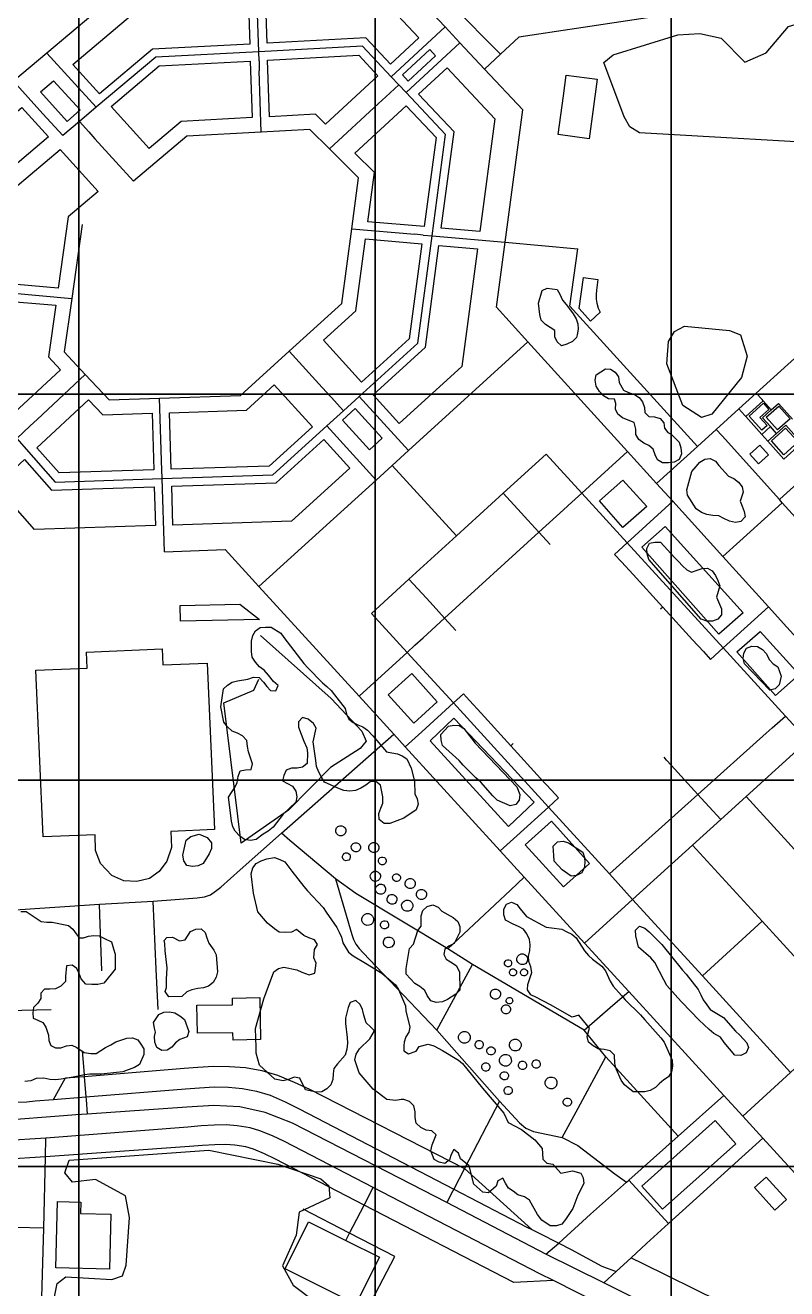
# Model space of a CAD drawing. Header units: metres. Extents: x -907 to 907, y -946 to 946.
# Drawn here: x -288.4 to -55.3, y -274 to 112.9 of the extents above; entities that cross this region are included whole.
import ezdxf

# ---------------------------------------------------------------- set-up
doc = ezdxf.new("R2010")
doc.units = ezdxf.units.M
for name, color, linetype in [('GREEN_ATLAS_BUILDING_OSM_HEIGHT', 8, 'Continuous'), ('GREEN_ATLAS_BUILDING_OSM_LEVELS', 9, 'Continuous'), ('GREEN_ATLAS_TERRAIN_COP90', 3, 'Continuous'), ('OSM_GREEN_EXISTING', 94, 'Continuous'), ('OSM_ROAD_LOCAL', 9, 'Continuous')]:
    doc.layers.add(name, color=color, linetype=linetype)

msp = doc.modelspace()

# ---------------------------------------------------------------- linework, layer by layer
at = {"layer": 'GREEN_ATLAS_BUILDING_OSM_HEIGHT', "elevation": 15.152}
msp.add_lwpolyline([(-282.925, -135.632), (-285.101, -84.614), (-269.426, -83.946), (-269.639, -79.003), (-246.517, -78.024), (-246.311, -82.966), (-232.662, -82.388), (-230.486, -133.394), (-243.823, -133.973), (-243.591, -138.86), (-245.017, -143.046), (-247.368, -146.229), (-250.356, -148.333), (-254.264, -149.257), (-258.153, -149.124), (-261.917, -147.42), (-265.331, -143.769), (-266.844, -139.806), (-266.981, -134.953)], close=True, dxfattribs=at)
at = {"layer": 'GREEN_ATLAS_BUILDING_OSM_LEVELS'}
for points, elevation in [([(-216.537, -184.846), (-216.337, -197.681), (-224.765, -197.815), (-224.797, -195.577), (-235.682, -195.744), (-235.813, -187.184), (-224.928, -187.017), (-224.959, -184.968)], 15.63), ([(-55.402, -246.684), (-58.966, -249.912), (-65.218, -243.01), (-61.654, -239.782)], 13.284), ([(-279.017, -267.568), (-278.492, -247.285), (-271.383, -247.463), (-271.477, -250.892), (-262.129, -251.126), (-262.561, -267.991)], 18.285), ([(-201.651, -253.508), (-190.259, -259.219), (-180.005, -264.35), (-187.195, -278.711), (-208.841, -267.868)], 17.253)]:
    msp.add_lwpolyline(points, close=True, dxfattribs=dict(at, elevation=elevation))
at = {"layer": 'GREEN_ATLAS_TERRAIN_COP90'}
for points in [[(-362.636, 0, 16), (-271.977, 0, 15), (-271.977, 118.277, 12), (-362.636, 118.277, 13)], [(-271.977, 0, 15), (-181.318, 0, 11), (-181.318, 118.277, 16), (-271.977, 118.277, 12)], [(-181.318, 0, 11), (-90.659, 0, 14), (-90.659, 118.277, 17), (-181.318, 118.277, 16)], [(-90.659, 0, 14), (0, 0, 17), (0, 118.277, 16), (-90.659, 118.277, 17)], [(-362.636, -118.277, 19), (-271.977, -118.277, 16), (-271.977, 0, 15), (-362.636, 0, 16)], [(-271.977, -118.277, 16), (-181.318, -118.277, 11), (-181.318, 0, 11), (-271.977, 0, 15)], [(-181.318, -118.277, 11), (-90.659, -118.277, 17), (-90.659, 0, 14), (-181.318, 0, 11)], [(-90.659, -118.277, 17), (0, -118.277, 14), (0, 0, 17), (-90.659, 0, 14)], [(-362.636, -236.554, 19), (-271.977, -236.554, 17), (-271.977, -118.277, 16), (-362.636, -118.277, 19)], [(-271.977, -236.554, 17), (-181.318, -236.554, 17), (-181.318, -118.277, 11), (-271.977, -118.277, 16)], [(-181.318, -236.554, 17), (-90.659, -236.554, 14), (-90.659, -118.277, 17), (-181.318, -118.277, 11)], [(-90.659, -236.554, 14), (0, -236.554, 12), (0, -118.277, 14), (-90.659, -118.277, 17)], [(-362.636, -354.831, 27), (-271.977, -354.831, 24), (-271.977, -236.554, 17), (-362.636, -236.554, 19)], [(-271.977, -354.831, 24), (-181.318, -354.831, 17), (-181.318, -236.554, 17), (-271.977, -236.554, 17)], [(-181.318, -354.831, 17), (-90.659, -354.831, 13), (-90.659, -236.554, 14), (-181.318, -236.554, 17)], [(-90.659, -354.831, 13), (0, -354.831, 12), (0, -236.554, 12), (-90.659, -236.554, 14)]]:
    msp.add_3dface(points, dxfattribs=at)
at = {"layer": 'OSM_GREEN_EXISTING'}
for points in [[(-214.73, 119.301), (-179.28, 121.216), (-167.894, 109.082), (-176.591, 101.011), (-184.156, 109.071), (-214.355, 107.446)], [(-273.803, 100.889), (-254.208, 117.42), (-220.039, 119.023), (-219.664, 107.156), (-249.412, 105.564), (-265.625, 91.883)], [(-10.967, 110.529), (-8.116, 80.172), (-8.284, 73.627), (-11.804, 72.792), (-32.937, 76.143), (-100.35, 80.005), (-103.37, 81.842), (-105.046, 84.87), (-111.254, 101.468), (-108.403, 103.817), (-88.614, 110.017), (-81.906, 110.351), (-75.366, 109.015), (-68.151, 101.635), (-61.611, 104.484), (-54.739, 112.533), (-51.382, 113.546), (-45.848, 109.683), (-35.788, 108.347), (-32.6, 109.683), (-27.735, 114.548), (-14.824, 119.579)], [(-162.805, 103.549), (-171.164, 95.802), (-172.934, 97.705), (-164.568, 105.453)], [(-262.117, 88.02), (-247.386, 100.444), (-219.501, 101.946), (-218.957, 84.625), (-240.653, 83.456), (-250.456, 75.185)], [(-186.295, 103.728), (-180.418, 97.471), (-196.449, 82.61), (-199.544, 85.671), (-213.649, 84.915), (-214.193, 102.236)], [(-167.988, 91.839), (-159.285, 99.909), (-144.623, 84.28), (-149.225, 49.76), (-161.054, 50.795), (-157.128, 80.261)], [(-113.324, 96.38), (-115.787, 78.191), (-125.278, 79.482), (-123.678, 91.304), (-122.815, 97.661)], [(-283.744, 92.506), (-279.686, 95.935), (-271.583, 87.052), (-275.516, 83.478)], [(-312.623, 35.444), (-307.653, 72.335), (-289.402, 87.731), (-281.224, 78.725), (-296.349, 65.968), (-300.788, 34.398)], [(-187.495, 73.749), (-171.808, 88.287), (-162.623, 78.503), (-166.256, 51.251), (-183.531, 52.754), (-181.524, 67.838)], [(-291.465, 63.263), (-277.71, 74.862), (-266.05, 62.038), (-275.228, 54.291), (-278.304, 32.427), (-295.586, 33.941)], [(-170.833, 16.898), (-185.413, 3.651), (-197.074, 16.464), (-187.17, 25.459), (-184.238, 47.489), (-166.956, 45.975)], [(-154.727, 8.449), (-173.928, -8.983), (-181.912, -0.212), (-165.918, 14.316), (-161.761, 45.519), (-149.925, 44.483)], [(-113.536, 31.849), (-113.655, 30.424), (-113.618, 29.01), (-113.461, 27.774), (-113.011, 26.338), (-112.373, 25.091), (-115.399, 22.353), (-118.87, 26.193), (-117.563, 35.645), (-113.099, 35.021)], [(-119.639, 17.288), (-120.895, 16.03), (-122.571, 15.273), (-124.247, 14.772), (-125.591, 15.941), (-126.26, 17.533), (-126.26, 19.459), (-127.773, 20.383), (-129.198, 21.307), (-130.455, 22.564), (-130.874, 24.323), (-131.293, 27.852), (-130.205, 31.704), (-128.611, 32.461), (-125.591, 32.038), (-124.753, 30.535), (-123.915, 28.687), (-122.821, 27.429), (-121.814, 26.082), (-120.726, 24.579), (-119.807, 23.065), (-119.22, 21.474), (-119.132, 19.882), (-119.47, 18.123)], [(-300.219, 1.024), (-296.33, 28.676), (-279.042, 27.162), (-281.268, 11.366), (-277.554, 7.403), (-293.122, -7.035)], [(-69.157, 5.043), (-78.217, -6.189), (-81.399, -7.202), (-87.101, -3.507), (-91.966, 9.228), (-91.466, 16.108), (-89.621, 19.125), (-86.601, 20.806), (-72.846, 19.459), (-69.495, 18.123), (-67.482, 11.577)], [(-88.196, -14.75), (-87.777, -16.509), (-87.52, -18.357), (-88.196, -20.026), (-89.784, -20.872), (-91.547, -21.117), (-93.31, -21.117), (-94.898, -20.193), (-95.573, -18.601), (-96.161, -16.932), (-97.499, -15.752), (-99.093, -15.084), (-100.6, -13.904), (-101.526, -12.401), (-101.526, -10.72), (-102.026, -8.705), (-103.87, -8.037), (-105.552, -7.28), (-106.978, -6.189), (-107.728, -4.597), (-107.647, -2.928), (-108.065, -1.581), (-109.91, -1.503), (-111.417, -0.579), (-112.592, 0.768), (-113.686, 2.438), (-113.936, 4.208), (-113.686, 5.878), (-110.835, 7.726), (-109.241, 7.637), (-107.815, 6.724), (-106.809, 5.21), (-106.64, 3.529), (-105.296, 1.18), (-103.708, 0.512), (-101.944, -0.156), (-100.519, -1.08), (-99.431, -2.427), (-98.843, -4.097), (-98.756, -5.688), (-97.499, -6.868), (-95.742, -7.035), (-94.06, -7.536), (-92.972, -8.794), (-92.722, -10.475), (-91.716, -11.811), (-90.709, -12.312)], [(-213.711, -22.052), (-243.716, -23.043), (-244.26, -5.733), (-220.645, -4.943), (-212.161, 2.761), (-200.506, -10.063)], [(-278.029, -24.179), (-284.813, -16.475), (-268.97, -1.792), (-264.649, -6.401), (-249.575, -5.9), (-249.031, -23.221)], [(-60.773, -4.742), (-63.518, -7.214), (-61.348, -9.618), (-62.942, -11.054), (-66.819, -6.746), (-62.48, -2.839)], [(-54.277, -7.57), (-58.097, -11.009), (-61.604, -7.113), (-57.784, -3.674)], [(-191.303, -7.959), (-187.37, -4.386), (-179.117, -13.47), (-183.05, -17.043)], [(-51.832, -14.683), (-56.171, -18.579), (-60.016, -14.316), (-55.677, -10.408)], [(-196.999, -13.915), (-189.021, -22.698), (-206.871, -38.917), (-243.185, -40.12), (-243.554, -28.253), (-211.623, -27.195)], [(-66.619, -18.39), (-63.605, -15.674), (-60.923, -18.646), (-63.936, -21.362)], [(-285.519, -41.522), (-297.336, -28.097), (-288.633, -20.026), (-280.318, -29.477), (-248.868, -28.431), (-248.493, -40.287)], [(-68.988, -34.364), (-68.319, -35.967), (-68.069, -37.637), (-69.326, -39.062), (-71.002, -39.396), (-72.846, -38.984), (-74.528, -38.138), (-76.116, -37.303), (-77.96, -37.214), (-79.724, -36.88), (-81.399, -36.301), (-82.994, -35.121), (-85.676, -31.014), (-85.845, -29.333), (-84.338, -23.722), (-82.994, -22.208), (-81.906, -20.872), (-80.393, -19.948), (-78.717, -19.781), (-77.123, -20.538), (-76.116, -21.874), (-73.102, -25.147), (-71.508, -25.904), (-70.083, -26.995), (-68.988, -28.42), (-68.657, -30.09), (-69.576, -32.862)], [(-98.168, -34.42), (-105.465, -40.877), (-112.661, -32.761), (-105.452, -26.383)], [(-68.657, -66.959), (-76.06, -73.504), (-99.662, -46.854), (-92.572, -40.587)], [(-75.278, -65.812), (-75.278, -67.571), (-76.372, -68.918), (-78.048, -69.508), (-79.724, -69.586), (-81.487, -68.918), (-97.499, -50.639), (-98.005, -48.958), (-98.087, -47.277), (-97.33, -45.686), (-95.655, -45.352), (-93.979, -45.352), (-89.621, -50.049), (-88.446, -51.307), (-87.27, -52.565), (-85.845, -53.823), (-84.419, -54.58), (-82.743, -53.99), (-81.23, -53.4), (-79.555, -53.322), (-78.129, -54.157), (-77.123, -55.582), (-76.372, -57.096), (-75.785, -58.688), (-76.791, -62.205)], [(-240.878, -69.53), (-240.972, -64.721), (-222.69, -64.387), (-216.65, -69.085)], [(-169.107, -122.418), (-168.438, -123.921), (-168.1, -125.602), (-168.776, -127.361), (-172.546, -129.876), (-176.822, -131.468), (-178.498, -131.557), (-180.011, -130.299), (-180.18, -128.452), (-179.592, -126.86), (-178.917, -125.268), (-178.917, -123.331), (-179.674, -119.735), (-181.099, -118.644), (-182.775, -118.722), (-184.119, -119.813), (-185.713, -120.737), (-187.301, -121.405), (-189.065, -121.661), (-190.909, -121.405), (-192.672, -120.737), (-196.78, -118.811), (-197.699, -117.297), (-198.543, -115.783), (-199.212, -114.025), (-199.462, -112.266), (-200.3, -106.477), (-199.293, -102.369), (-200.131, -100.867), (-201.813, -99.609), (-203.57, -99.108), (-204.745, -100.355), (-204.745, -102.035), (-203.151, -106.31), (-202.232, -108.325), (-201.976, -109.917), (-202.063, -113.19), (-203.489, -114.281), (-205.164, -114.537), (-206.84, -114.615), (-208.516, -115.205), (-209.272, -116.796), (-209.61, -118.477), (-208.097, -119.223), (-206.59, -120.069), (-205.583, -121.661), (-205.246, -123.331), (-205.583, -125.012), (-209.441, -128.708), (-212.542, -132.648), (-214.055, -133.817), (-215.562, -134.819), (-217.744, -136.422), (-219.42, -136.756), (-221.264, -136.422), (-222.69, -135.409), (-224.115, -133.906), (-224.872, -132.559), (-225.203, -130.8), (-225.453, -129.042), (-226.128, -123.498), (-225.291, -121.995), (-224.196, -120.481), (-223.527, -118.978), (-223.19, -117.13), (-222.608, -115.372), (-220.927, -115.038), (-219.251, -114.949), (-218.832, -113.279), (-220.007, -109.583), (-220.339, -107.902), (-220.595, -106.065), (-221.852, -104.718), (-223.446, -103.883), (-225.034, -103.215), (-226.46, -101.958), (-227.554, -100.533), (-228.561, -95.746), (-227.723, -90.302), (-226.46, -89.122), (-225.034, -88.198), (-223.446, -87.864), (-220.258, -87.274), (-218.494, -86.696), (-216.737, -86.774), (-215.481, -88.198), (-214.387, -89.545), (-213.299, -90.803), (-211.704, -90.881), (-210.948, -89.289), (-212.373, -88.031), (-213.886, -86.106), (-215.224, -84.592), (-216.65, -83.501), (-217.907, -82.076), (-218.913, -80.573), (-219.17, -78.892), (-219.17, -75.708), (-218.751, -73.95), (-217.907, -72.525), (-216.487, -71.512), (-214.805, -71.434), (-213.13, -71.434), (-210.197, -73.193), (-209.191, -74.528), (-203.07, -82.499), (-201.894, -83.846), (-197.368, -88.454), (-196.023, -89.545), (-194.767, -90.803), (-193.679, -92.139), (-190.49, -96.336), (-190.071, -98.017), (-189.315, -99.52), (-188.058, -100.611), (-186.551, -101.278), (-185.038, -101.868), (-183.613, -102.959), (-182.024, -104.64), (-177.829, -109.583), (-176.153, -109.839), (-174.478, -110.173), (-173.052, -110.841), (-171.627, -111.765), (-170.283, -114.615), (-169.276, -118.555)], [(-58.803, -92.317), (-70.608, -78.992), (-63.474, -72.68), (-51.513, -85.872)], [(-57.59, -89.044), (-58.847, -90.302), (-60.523, -90.714), (-68.238, -82.666), (-68.657, -80.985), (-68.488, -79.315), (-67.65, -77.801), (-65.975, -77.222), (-64.293, -77.3), (-62.786, -78.224), (-61.611, -79.482), (-60.604, -81.408), (-59.435, -82.588), (-58.009, -83.59), (-57.003, -86.44)], [(-170.082, -85.616), (-162.255, -94.299), (-169.42, -100.766), (-177.304, -92.128)], [(-157.203, -99.219), (-132.6, -124.956), (-140.484, -132.459), (-164.487, -106.165)], [(-136.995, -122.663), (-137.164, -124.344), (-138.252, -125.68), (-140.015, -126.103), (-143.954, -124.422), (-145.298, -122.997), (-148.987, -118.889), (-150.494, -117.553), (-154.352, -113.691), (-155.527, -112.266), (-160.641, -107.657), (-161.06, -105.976), (-161.142, -104.306), (-158.878, -101.701), (-157.203, -101.445), (-155.527, -101.535), (-154.101, -102.458), (-150.663, -106.9), (-137.914, -120.314)], [(-115.662, -143.747), (-123.621, -150.927), (-135.338, -138.092), (-127.304, -130.834)], [(-231.412, -137.424), (-231.412, -139.183), (-232.081, -140.775), (-233.925, -143.791), (-235.432, -144.47), (-237.195, -144.637), (-238.871, -144.381), (-239.877, -142.956), (-240.127, -141.198), (-239.121, -136.667), (-237.702, -135.498), (-235.182, -134.741), (-232.668, -135.832)], [(-192.641, -135.042), (-193.079, -134.619), (-193.316, -134.051), (-193.329, -133.439), (-193.104, -132.871), (-192.678, -132.437), (-192.116, -132.192), (-191.509, -132.192), (-190.94, -132.415), (-190.503, -132.838), (-190.259, -133.394), (-190.253, -134.006), (-190.478, -134.574), (-190.903, -135.008), (-191.459, -135.253), (-192.072, -135.264)], [(-187.952, -140.018), (-188.352, -139.639), (-188.571, -139.127), (-188.577, -138.571), (-188.371, -138.058), (-187.989, -137.658), (-187.476, -137.435), (-186.92, -137.424), (-186.407, -137.635), (-186.007, -138.014), (-185.788, -138.526), (-185.776, -139.083), (-185.982, -139.606), (-186.37, -139.995), (-186.883, -140.218), (-187.433, -140.229)], [(-182.537, -140.207), (-182.975, -139.784), (-183.212, -139.216), (-183.225, -138.604), (-183, -138.036), (-182.575, -137.602), (-182.012, -137.357), (-181.405, -137.357), (-180.836, -137.58), (-180.399, -138.003), (-180.155, -138.559), (-180.149, -139.172), (-180.374, -139.739), (-180.799, -140.174), (-181.355, -140.418), (-181.968, -140.43)], [(-126.51, -143.046), (-126.597, -141.365), (-126.766, -138.426), (-125.51, -137.168), (-123.746, -136.923), (-122.071, -137.424), (-117.707, -140.274), (-117.206, -141.955), (-117.119, -143.546), (-117.288, -145.216), (-118.044, -146.652), (-119.639, -147.487), (-121.314, -147.654), (-124.084, -145.728)], [(-130.205, -230.999), (-130.036, -232.602), (-129.949, -234.272), (-128.779, -235.53), (-126.935, -235.864), (-124.503, -238.547), (-120.895, -237.879), (-118.294, -238.547), (-117.625, -240.06), (-117.375, -241.741), (-119.22, -245.348), (-120.814, -249.367), (-122.99, -252.807), (-124.165, -254.231), (-125.76, -254.732), (-127.685, -254.732), (-130.286, -252.974), (-131.631, -251.293), (-134.056, -246.851), (-135.57, -245.849), (-137.583, -245.259), (-139.09, -244.09), (-140.515, -243.166), (-141.44, -241.652), (-142.191, -240.15), (-143.704, -240.895), (-144.204, -242.576), (-146.636, -244.591), (-148.312, -244.424), (-151.082, -241.986), (-152.507, -236.376), (-155.189, -234.194), (-155.777, -232.424), (-157.203, -231.344), (-158.04, -232.847), (-158.541, -234.528), (-159.966, -235.619), (-161.729, -235.196), (-163.236, -234.361), (-164.243, -231.756), (-163.824, -229.919), (-162.567, -226.891), (-163.911, -225.633), (-165.668, -225.389), (-167.35, -224.632), (-168.688, -223.285), (-169.026, -221.526), (-169.026, -219.767), (-169.445, -218.008), (-170.783, -216.661), (-172.546, -215.993), (-173.302, -215.993), (-174.978, -216.327), (-177.66, -216.082), (-181.856, -212.887), (-186.214, -207.856), (-187.47, -203.837), (-187.051, -202.156), (-186.045, -200.486), (-182.862, -197.459), (-181.437, -195.032), (-182.693, -193.774), (-184.031, -192.594), (-184.707, -190.256), (-185.126, -188.486), (-185.876, -186.983), (-187.22, -185.725), (-188.896, -186.304), (-189.571, -187.907), (-190.409, -191.091), (-190.409, -192.761), (-189.821, -197.047), (-189.734, -198.805), (-189.902, -200.653), (-190.49, -202.412), (-192.841, -205.095), (-193.929, -206.52), (-194.098, -208.201), (-194.267, -209.871), (-194.848, -211.552), (-196.111, -212.72), (-197.618, -213.644), (-199.293, -213.811), (-202.563, -213.054), (-204.327, -209.459), (-206.09, -209.203), (-207.765, -209.96), (-209.441, -210.294), (-211.954, -209.793), (-216.65, -205.507), (-217.657, -201.822), (-217.657, -199.974), (-217.907, -194.275), (-215.312, -185.225), (-213.968, -181.284), (-212.292, -176.92), (-210.866, -175.907), (-209.191, -175.495), (-205.246, -176.33), (-203.739, -176.998), (-201.475, -177.844), (-199.712, -177.332), (-199.381, -174.315), (-200.05, -172.645), (-199.881, -170.13), (-198.962, -168.616), (-199.881, -167.102), (-201.557, -166.523), (-203.151, -165.844), (-205.333, -164.007), (-206.928, -164.842), (-208.772, -164.931), (-210.616, -164.764), (-212.123, -163.751), (-214.218, -161.992), (-217.156, -158.552), (-218.494, -152.853), (-219.251, -146.897), (-218.751, -145.138), (-217.657, -143.791), (-216.15, -142.956), (-214.387, -142.366), (-212.123, -141.955), (-210.448, -142.533), (-208.941, -143.29), (-206.759, -146.14), (-203.151, -150.76), (-201.976, -152.096), (-197.199, -157.217), (-196.274, -158.719), (-193.004, -163.339), (-192.253, -164.764), (-191.578, -166.356), (-191.159, -168.026), (-189.402, -170.875), (-188.058, -172.055), (-184.2, -174.237), (-179.255, -177.332), (-175.059, -180.939), (-174.14, -182.364), (-171.958, -187.317), (-171.877, -188.909), (-170.62, -193.852), (-170.952, -195.455), (-171.877, -196.88), (-172.377, -198.472), (-172.546, -199.473), (-172.546, -201.154), (-171.12, -202.078), (-168.776, -201.232), (-167.769, -199.807), (-165.087, -199.139), (-163.324, -199.562), (-160.641, -201.065), (-155.777, -204.004), (-154.52, -205.006), (-148.399, -212.553), (-141.859, -220.268), (-140.603, -223.118), (-136.489, -225.222), (-132.381, -228.405)], [(-190.721, -142.734), (-191.059, -142.4), (-191.247, -141.977), (-191.253, -141.498), (-191.078, -141.064), (-190.753, -140.73), (-190.321, -140.541), (-189.852, -140.541), (-189.421, -140.708), (-189.083, -141.042), (-188.896, -141.465), (-188.89, -141.932), (-189.065, -142.378), (-189.39, -142.712), (-189.821, -142.89), (-190.29, -142.901)], [(-179.761, -143.969), (-180.099, -143.636), (-180.28, -143.213), (-180.286, -142.745), (-180.117, -142.3), (-179.792, -141.966), (-179.361, -141.788), (-178.892, -141.777), (-178.454, -141.943), (-178.117, -142.277), (-177.935, -142.7), (-177.929, -143.179), (-178.098, -143.613), (-178.423, -143.947), (-178.855, -144.136), (-179.323, -144.136)], [(-182.074, -149.012), (-182.512, -148.578), (-182.756, -148.022), (-182.762, -147.409), (-182.537, -146.842), (-182.112, -146.407), (-181.556, -146.162), (-180.943, -146.151), (-180.374, -146.385), (-179.936, -146.808), (-179.699, -147.365), (-179.686, -147.977), (-179.911, -148.545), (-180.336, -148.979), (-180.899, -149.224), (-181.505, -149.235)], [(-175.403, -149.101), (-175.735, -148.778), (-175.922, -148.344), (-175.928, -147.877), (-175.753, -147.443), (-175.428, -147.109), (-174.997, -146.919), (-174.528, -146.908), (-174.096, -147.086), (-173.759, -147.409), (-173.571, -147.843), (-173.565, -148.311), (-173.74, -148.745), (-174.065, -149.079), (-174.497, -149.268), (-174.966, -149.279)], [(-180.461, -152.975), (-180.899, -152.541), (-181.143, -151.985), (-181.149, -151.372), (-180.924, -150.805), (-180.499, -150.37), (-179.936, -150.125), (-179.33, -150.114), (-178.761, -150.348), (-178.323, -150.771), (-178.079, -151.328), (-178.073, -151.94), (-178.298, -152.508), (-178.723, -152.942), (-179.286, -153.187), (-179.892, -153.198)], [(-171.427, -151.228), (-171.864, -150.805), (-172.108, -150.248), (-172.114, -149.636), (-171.889, -149.068), (-171.464, -148.634), (-170.902, -148.389), (-170.295, -148.378), (-169.726, -148.6), (-169.288, -149.035), (-169.045, -149.591), (-169.038, -150.203), (-169.263, -150.771), (-169.689, -151.205), (-170.251, -151.45), (-170.858, -151.45)], [(-176.941, -155.992), (-177.354, -155.58), (-177.585, -155.046), (-177.598, -154.467), (-177.379, -153.933), (-176.979, -153.51), (-176.441, -153.287), (-175.86, -153.276), (-175.322, -153.487), (-174.903, -153.888), (-174.678, -154.422), (-174.665, -155.012), (-174.878, -155.547), (-175.284, -155.97), (-175.822, -156.192), (-176.397, -156.204)], [(-167.944, -154.545), (-168.382, -154.122), (-168.626, -153.554), (-168.632, -152.942), (-168.407, -152.385), (-167.982, -151.94), (-167.425, -151.695), (-166.812, -151.695), (-166.25, -151.918), (-165.812, -152.341), (-165.568, -152.897), (-165.556, -153.51), (-165.781, -154.077), (-166.206, -154.511), (-166.769, -154.756), (-167.381, -154.767)], [(-172.415, -158.129), (-172.896, -157.662), (-173.159, -157.05), (-173.171, -156.382), (-172.921, -155.758), (-172.452, -155.268), (-171.839, -155.001), (-171.164, -155.001), (-170.545, -155.246), (-170.064, -155.714), (-169.795, -156.326), (-169.789, -156.994), (-170.032, -157.617), (-170.501, -158.107), (-171.114, -158.374), (-171.789, -158.374)], [(-155.439, -176.92), (-155.358, -182.531), (-156.615, -183.788), (-159.128, -185.391), (-160.641, -186.137), (-162.567, -186.304), (-164.243, -185.803), (-165.337, -184.211), (-166.087, -182.62), (-167.6, -181.451), (-169.107, -180.527), (-171.789, -177.677), (-171.789, -175.907), (-170.783, -169.796), (-169.526, -168.449), (-168.269, -164.252), (-167.181, -162.916), (-167.181, -159.81), (-166.675, -158.129), (-165.337, -156.96), (-163.661, -156.46), (-161.979, -157.127), (-160.892, -158.385), (-157.453, -160.311), (-156.027, -161.491), (-155.358, -163.083), (-155.358, -164.842), (-157.115, -168.282), (-158.709, -169.039), (-159.966, -169.963), (-160.304, -171.632), (-159.547, -173.057), (-158.209, -173.903), (-156.534, -174.994)], [(-127.604, -187.061), (-132.131, -184.712), (-133.638, -183.967), (-134.644, -182.453), (-134.563, -180.772), (-133.306, -177.165), (-133.638, -175.406), (-134.225, -173.814), (-134.394, -172.133), (-133.975, -170.464), (-133.806, -168.705), (-134.056, -167.024), (-134.901, -165.343), (-135.901, -163.84), (-137.414, -163.083), (-139.09, -162.326), (-141.44, -161.157), (-141.941, -159.476), (-141.941, -157.795), (-141.103, -156.204), (-139.596, -155.614), (-137.914, -156.293), (-136.908, -157.628), (-134.982, -159.977), (-128.942, -163.25), (-127.266, -163.417), (-124.165, -163.918), (-122.658, -164.675), (-121.064, -165.432), (-119.807, -166.523), (-117.206, -170.464), (-116.031, -171.966), (-114.774, -173.057), (-111.923, -175.239), (-110.748, -176.586), (-109.322, -179.77), (-108.484, -181.362), (-105.883, -184.211), (-104.796, -185.558), (-100.1, -190.078), (-98.756, -191.681), (-93.81, -197.125), (-92.804, -198.472), (-90.371, -204.004), (-90.29, -205.852), (-90.54, -207.522), (-91.466, -209.114), (-92.972, -210.038), (-94.317, -211.218), (-95.486, -212.386), (-97.168, -213.31), (-98.756, -213.644), (-100.6, -213.733), (-102.363, -213.733), (-104.964, -211.552), (-105.971, -210.127), (-107.565, -206.687), (-107.897, -205.006), (-108.065, -202.412), (-109.322, -201.154), (-111.167, -200.731), (-113.011, -200.564), (-114.605, -199.64), (-116.031, -198.472), (-116.369, -196.713), (-115.693, -194.197), (-118.963, -190.256), (-120.977, -190.835)], [(-184.544, -162.437), (-185.057, -161.948), (-185.338, -161.291), (-185.351, -160.578), (-185.088, -159.91), (-184.588, -159.398), (-183.938, -159.12), (-183.225, -159.109), (-182.562, -159.376), (-182.049, -159.866), (-181.768, -160.523), (-181.756, -161.235), (-182.018, -161.903), (-182.512, -162.415), (-183.169, -162.693), (-183.881, -162.705)], [(-179.092, -163.584), (-179.442, -163.239), (-179.642, -162.794), (-179.649, -162.304), (-179.467, -161.836), (-179.123, -161.491), (-178.673, -161.291), (-178.179, -161.28), (-177.723, -161.469), (-177.366, -161.814), (-177.173, -162.259), (-177.166, -162.749), (-177.348, -163.217), (-177.692, -163.562), (-178.142, -163.762), (-178.636, -163.773)], [(-245.511, -170.486), (-245.605, -168.293), (-245.88, -167.335), (-245.079, -166.434), (-243.316, -166.356), (-241.134, -167.447), (-239.458, -167.102), (-237.783, -164.586), (-236.188, -163.84), (-234.513, -163.751), (-233.337, -164.931), (-232.75, -166.523), (-232.162, -168.115), (-230.655, -170.297), (-229.986, -171.721), (-229.567, -176.92), (-229.986, -178.59), (-230.824, -180.193), (-232.25, -181.284), (-233.844, -181.863), (-235.519, -182.03), (-237.364, -182.453), (-238.958, -183.043), (-240.465, -184.468), (-244.404, -184.545), (-245.579, -182.954), (-245.192, -181.718), (-245.154, -179.158), (-244.892, -175.696)], [(-178.023, -169.306), (-178.486, -168.849), (-178.742, -168.259), (-178.754, -167.614), (-178.517, -167.013), (-178.067, -166.556), (-177.473, -166.3), (-176.829, -166.289), (-176.229, -166.523), (-175.766, -166.979), (-175.509, -167.569), (-175.503, -168.215), (-175.741, -168.816), (-176.191, -169.272), (-176.779, -169.528), (-177.423, -169.54)], [(-71.002, -195.11), (-69.664, -196.29), (-67.563, -198.638), (-67.063, -200.141), (-67.732, -201.733), (-69.326, -202.579), (-71.17, -202.412), (-74.44, -198.549), (-75.616, -196.958), (-77.629, -195.789), (-79.055, -194.609), (-82.074, -191.759), (-87.439, -186.226), (-88.614, -184.879), (-92.053, -181.106), (-92.891, -179.436), (-95.655, -174.07), (-96.911, -172.645), (-100.688, -169.373), (-101.107, -167.614), (-101.526, -165.933), (-101.607, -164.174), (-100.35, -162.916), (-98.756, -163.584), (-97.418, -164.675), (-94.735, -167.358), (-93.56, -168.538), (-87.189, -176.419), (-86.095, -177.677), (-82.406, -182.364), (-81.568, -183.967), (-80.899, -185.469), (-79.811, -187.061), (-78.717, -188.486), (-74.69, -190.924)], [(-141.197, -175.239), (-141.503, -174.939), (-141.672, -174.549), (-141.678, -174.115), (-141.522, -173.725), (-141.222, -173.414), (-140.828, -173.247), (-140.403, -173.235), (-140.002, -173.391), (-139.696, -173.692), (-139.527, -174.093), (-139.521, -174.516), (-139.677, -174.916), (-139.977, -175.228), (-140.371, -175.395), (-140.796, -175.395)], [(-137.158, -174.471), (-137.62, -174.026), (-137.877, -173.425), (-137.889, -172.779), (-137.652, -172.178), (-137.201, -171.721), (-136.607, -171.465), (-135.963, -171.454), (-135.363, -171.688), (-134.901, -172.144), (-134.644, -172.734), (-134.632, -173.38), (-134.869, -173.981), (-135.319, -174.449), (-135.913, -174.705), (-136.557, -174.705)], [(-139.69, -178.033), (-139.996, -177.733), (-140.165, -177.332), (-140.171, -176.909), (-140.015, -176.508), (-139.715, -176.196), (-139.321, -176.03), (-138.89, -176.03), (-138.496, -176.185), (-138.183, -176.486), (-138.014, -176.876), (-138.008, -177.31), (-138.164, -177.699), (-138.464, -178.011), (-138.858, -178.178), (-139.29, -178.189)], [(-136.314, -178.033), (-136.62, -177.733), (-136.789, -177.332), (-136.795, -176.909), (-136.639, -176.508), (-136.339, -176.196), (-135.945, -176.03), (-135.52, -176.03), (-135.119, -176.185), (-134.813, -176.486), (-134.638, -176.876), (-134.632, -177.31), (-134.794, -177.699), (-135.088, -178.011), (-135.482, -178.178), (-135.913, -178.189)], [(-145.304, -185.069), (-145.742, -184.646), (-145.986, -184.078), (-145.992, -183.466), (-145.767, -182.898), (-145.342, -182.464), (-144.785, -182.219), (-144.173, -182.219), (-143.61, -182.442), (-143.172, -182.865), (-142.929, -183.421), (-142.916, -184.033), (-143.141, -184.601), (-143.566, -185.035), (-144.129, -185.28), (-144.742, -185.291)], [(-140.721, -186.616), (-141.003, -186.338), (-141.159, -185.981), (-141.165, -185.592), (-141.022, -185.236), (-140.746, -184.957), (-140.39, -184.801), (-140.002, -184.79), (-139.64, -184.935), (-139.358, -185.202), (-139.202, -185.57), (-139.196, -185.959), (-139.34, -186.315), (-139.615, -186.594), (-139.971, -186.75), (-140.359, -186.761)], [(-248.768, -194.197), (-249.1, -192.427), (-247.511, -190), (-245.917, -189.332), (-244.241, -189.165), (-242.56, -189.499), (-241.053, -190.423), (-239.627, -191.514), (-238.283, -195.199), (-238.789, -196.88), (-241.053, -197.625), (-242.397, -198.716), (-243.485, -199.974), (-244.91, -200.898), (-246.586, -200.987), (-248.093, -200.063), (-248.681, -198.472), (-248.768, -196.791), (-248.518, -195.455)], [(-142.003, -189.588), (-142.391, -189.21), (-142.603, -188.72), (-142.61, -188.174), (-142.41, -187.674), (-142.034, -187.284), (-141.541, -187.072), (-141.003, -187.061), (-140.496, -187.262), (-140.109, -187.64), (-139.896, -188.141), (-139.89, -188.675), (-140.09, -189.176), (-140.465, -189.566), (-140.959, -189.777), (-141.497, -189.789)], [(-154.964, -198.516), (-155.477, -198.015), (-155.758, -197.358), (-155.771, -196.646), (-155.508, -195.989), (-155.008, -195.477), (-154.358, -195.199), (-153.645, -195.188), (-152.982, -195.444), (-152.47, -195.945), (-152.188, -196.601), (-152.176, -197.314), (-152.445, -197.971), (-152.939, -198.483), (-153.589, -198.761), (-154.302, -198.772)], [(-150.131, -200.308), (-150.488, -199.963), (-150.688, -199.507), (-150.694, -199.017), (-150.513, -198.561), (-150.163, -198.204), (-149.712, -198.004), (-149.218, -197.993), (-148.756, -198.182), (-148.406, -198.527), (-148.206, -198.984), (-148.199, -199.473), (-148.381, -199.93), (-148.724, -200.286), (-149.181, -200.486), (-149.675, -200.486)], [(-146.505, -202.212), (-146.861, -201.867), (-147.061, -201.421), (-147.068, -200.921), (-146.886, -200.464), (-146.536, -200.108), (-146.086, -199.908), (-145.592, -199.908), (-145.129, -200.086), (-144.779, -200.431), (-144.579, -200.887), (-144.573, -201.377), (-144.754, -201.845), (-145.098, -202.19), (-145.555, -202.39), (-146.048, -202.401)], [(-139.39, -200.898), (-139.902, -200.408), (-140.184, -199.752), (-140.196, -199.039), (-139.934, -198.382), (-139.433, -197.87), (-138.783, -197.581), (-138.07, -197.57), (-137.408, -197.837), (-136.895, -198.338), (-136.614, -198.984), (-136.601, -199.696), (-136.864, -200.364), (-137.364, -200.876), (-138.014, -201.154), (-138.727, -201.165)], [(-148.124, -207.143), (-148.474, -206.798), (-148.674, -206.342), (-148.681, -205.852), (-148.499, -205.384), (-148.156, -205.039), (-147.699, -204.839), (-147.205, -204.828), (-146.742, -205.017), (-146.392, -205.362), (-146.192, -205.807), (-146.186, -206.308), (-146.367, -206.765), (-146.711, -207.121), (-147.168, -207.321), (-147.662, -207.321)], [(-142.385, -205.551), (-142.897, -205.062), (-143.179, -204.405), (-143.191, -203.692), (-142.929, -203.036), (-142.435, -202.524), (-141.778, -202.234), (-141.065, -202.234), (-140.403, -202.49), (-139.896, -202.991), (-139.615, -203.637), (-139.602, -204.349), (-139.865, -205.017), (-140.359, -205.529), (-141.015, -205.807), (-141.728, -205.819)], [(-136.864, -206.642), (-137.22, -206.297), (-137.414, -205.841), (-137.42, -205.351), (-137.239, -204.884), (-136.895, -204.527), (-136.445, -204.338), (-135.945, -204.327), (-135.488, -204.516), (-135.132, -204.85), (-134.938, -205.307), (-134.932, -205.807), (-135.113, -206.264), (-135.457, -206.62), (-135.913, -206.809), (-136.407, -206.82)], [(-132.675, -206.242), (-133.025, -205.897), (-133.225, -205.44), (-133.231, -204.95), (-133.05, -204.494), (-132.706, -204.138), (-132.25, -203.937), (-131.756, -203.926), (-131.293, -204.115), (-130.943, -204.461), (-130.743, -204.906), (-130.736, -205.407), (-130.918, -205.863), (-131.262, -206.219), (-131.718, -206.42), (-132.212, -206.42)], [(-142.441, -209.826), (-142.797, -209.481), (-142.991, -209.025), (-142.997, -208.535), (-142.816, -208.078), (-142.472, -207.722), (-142.016, -207.522), (-141.522, -207.511), (-141.065, -207.7), (-140.709, -208.045), (-140.515, -208.501), (-140.509, -208.991), (-140.69, -209.448), (-141.034, -209.804), (-141.484, -210.004), (-141.978, -210.004)], [(-141.247, -214.357), (-141.603, -214.012), (-141.797, -213.555), (-141.803, -213.066), (-141.622, -212.598), (-141.278, -212.242), (-140.822, -212.052), (-140.328, -212.041), (-139.871, -212.231), (-139.515, -212.565), (-139.321, -213.021), (-139.308, -213.522), (-139.496, -213.978), (-139.84, -214.335), (-140.29, -214.524), (-140.784, -214.535)], [(-128.429, -212.476), (-128.936, -211.975), (-129.217, -211.329), (-129.23, -210.616), (-128.967, -209.949), (-128.473, -209.436), (-127.817, -209.158), (-127.104, -209.147), (-126.441, -209.414), (-125.935, -209.904), (-125.653, -210.561), (-125.641, -211.273), (-125.903, -211.93), (-126.397, -212.442), (-127.054, -212.732), (-127.767, -212.732)], [(-123.152, -217.897), (-123.509, -217.552), (-123.709, -217.095), (-123.715, -216.605), (-123.534, -216.149), (-123.184, -215.793), (-122.733, -215.592), (-122.24, -215.581), (-121.777, -215.771), (-121.427, -216.116), (-121.227, -216.572), (-121.22, -217.062), (-121.402, -217.518), (-121.746, -217.875), (-122.202, -218.075), (-122.696, -218.075)], [(-77.185, -222.505), (-70.877, -229.563), (-93.316, -249.612), (-99.625, -242.554)]]:
    msp.add_lwpolyline(points, close=True, dxfattribs=at)
for points in [[(-289.771, -158.474), (-288.095, -158.474), (-283.481, -161.569), (-281.806, -161.736), (-280.124, -161.736), (-275.097, -162.749), (-273.84, -163.918), (-272.833, -165.265), (-271.827, -166.523), (-270.57, -166.523), (-268.976, -166.022), (-267.381, -165.844), (-265.706, -165.933), (-264.111, -166.768), (-262.017, -167.781), (-261.342, -169.874), (-260.841, -171.554), (-260.841, -176.163), (-262.098, -177.677), (-264.362, -180.36), (-266.125, -180.861), (-267.969, -180.861), (-269.814, -180.694), (-271.239, -179.102), (-271.827, -177.421), (-272.583, -175.907), (-274.003, -174.905), (-275.766, -175.072), (-276.103, -178.345), (-276.103, -179.937), (-277.529, -181.362), (-279.123, -182.119), (-280.799, -182.197), (-282.475, -182.197), (-283.65, -183.455), (-283.65, -185.135), (-284.569, -186.56), (-285.826, -187.907), (-286.082, -189.499), (-285.995, -191.169), (-284.488, -191.759), (-282.975, -192.427), (-282.056, -193.852), (-281.299, -196.29), (-281.13, -197.971), (-280.549, -199.473), (-279.123, -200.23), (-277.441, -200.23), (-275.766, -199.562), (-274.09, -199.395), (-272.583, -200.141), (-270.295, -201.611), (-268.307, -201.911), (-266.625, -201.911), (-263.861, -200.063), (-262.186, -199.306), (-260.673, -198.382), (-257.321, -197.214), (-255.558, -197.125), (-253.964, -197.792), (-253.045, -199.139), (-252.119, -200.564), (-252.119, -202.245), (-253.376, -205.34), (-254.889, -206.264), (-258.491, -207.611), (-260.423, -207.778), (-265.118, -208.279), (-268.557, -208.279), (-270.232, -208.446), (-273.753, -209.203), (-277.36, -209.793), (-279.036, -210.038), (-280.88, -209.96), (-282.643, -209.459), (-285.076, -209.626), (-286.67, -210.294), (-288.514, -210.539)], [(-279.961, -279.056), (-278.617, -272.343), (-275.935, -270.328), (-261.848, -271.174), (-258.659, -269.994), (-257.49, -266.811), (-256.484, -252.217), (-257.653, -245.515), (-266.881, -240.483), (-273.921, -241.318), (-276.272, -238.469), (-274.928, -234.606), (-232.162, -231.589), (-211.035, -235.786), (-197.955, -240.317), (-195.436, -242.487), (-195.104, -246.183), (-204.495, -250.547), (-205.502, -257.582), (-209.691, -266.978), (-206.34, -272.844), (-192.753, -283.241)]]:
    msp.add_lwpolyline(points, dxfattribs=at)
at = {"layer": 'OSM_ROAD_LOCAL'}
for points in [[(-217.719, 132.782), (-172.934, 134.351), (-142.904, 104.095)], [(-245.767, -48.313), (-227.21, -47.656), (-216.888, -58.966), (-180.993, -26.36), (-176.028, -21.841), (-171.077, -17.344), (-134.507, 15.974), (-144.135, 26.594), (-141.484, 46.476), (-136.082, 87.018), (-147.799, 99.497), (-155.377, 107.579), (-157.64, 109.995), (-159.904, 112.41), (-175.947, 129.509)], [(0.306, 129.954), (-6.409, 128.941), (-84.35, 117.242), (-137.358, 109.293), (-142.904, 104.095), (-147.799, 99.497)], [(-216.831, 102.058), (-216.919, 104.83), (-217.369, 119.223), (-217.619, 127.26)], [(-267.688, 116.262), (-281.756, 104.395), (-292.003, 95.757), (-306.759, 83.312), (-315.062, 76.31), (-318.032, 55.148), (-321.089, 33.418), (-323.984, 12.802), (-327.441, -11.833), (-312.373, -28.943), (-310.673, -30.88), (-307.99, -33.93), (-293.929, -49.905)], [(-176.366, 97.149), (-159.904, 112.41)], [(-294.029, 64.688), (-298.699, 31.459), (-303.101, 0.167), (-293.154, -11.143), (-290.978, -13.614), (-288.777, -16.108), (-279.23, -26.962), (-246.467, -25.871), (-212.611, -24.757), (-196.092, -9.752), (-191.009, -5.132), (-186.176, -0.735), (-168.251, 15.54), (-163.868, 48.435), (-159.741, 79.426), (-171.833, 92.317), (-174.078, 94.711), (-176.366, 97.149), (-185.169, 106.533), (-216.919, 104.83), (-248.449, 103.126), (-266.644, 87.787), (-271.814, 83.423), (-276.897, 79.137)], [(-171.833, 92.317), (-155.377, 107.579)], [(-281.756, 104.395), (-266.644, 87.787)], [(-216.831, 102.058), (-216.731, 98.963)], [(-216.143, 80.217), (-216.731, 98.963)], [(-292.003, 95.757), (-282.956, 85.794), (-276.897, 79.137)], [(-174.078, 94.711), (-178.048, 91.026)], [(-180.218, 89.011), (-195.273, 75.04)], [(-178.048, 91.026), (-180.218, 89.011)], [(-271.814, 83.423), (-268.919, 80.239)], [(-270.964, 51.942), (-274.146, 29.299), (-276.454, 12.891), (-270.007, 5.989), (-262.736, -1.792), (-247.243, -1.269), (-222.471, -0.456), (-207.559, 13.091), (-191.459, 27.707), (-188.414, 50.595), (-186.332, 66.191), (-195.273, 75.04), (-201.313, 81.018), (-216.143, 80.217), (-238.883, 78.992), (-255.246, 65.2)], [(-268.919, 80.239), (-267.063, 78.191)], [(-267.063, 78.191), (-260.654, 71.144), (-255.246, 65.2)], [(-188.414, 50.595), (-169.113, 48.903)], [(-166.625, 48.68), (-169.113, 48.903)], [(-166.625, 48.68), (-163.868, 48.435), (-141.484, 46.476), (-119.282, 44.506)], [(-121.708, 26.95), (-119.282, 44.506)], [(-293.004, 30.958), (-274.146, 29.299)], [(-82.65, -16.097), (-121.708, 26.95)], [(-41.028, 21.563), (-54.996, 8.995), (-64.637, 0.245), (-69.97, -4.586), (-76.885, -10.865), (-82.65, -16.097), (-95.136, -27.418)], [(153.264, -300.696), (133.625, -279.178), (117.256, -261.289), (101.069, -243.667), (85.051, -225.956), (69.076, -208.457), (69.045, -208.423), (53.214, -191.08), (36.632, -173.046), (19.02, -153.265), (12.93, -146.552), (7.19, -140.218), (-14.643, -116.518), (-35.088, -93.631), (-55.252, -71.4), (-60.923, -65.144), (-74.853, -49.782), (-90.209, -32.85), (-95.136, -27.418), (-104.058, -17.577), (-134.507, 15.974)], [(-197.461, 1.97), (-207.559, 13.091)], [(-284.725, -7.759), (-270.007, 5.989)], [(-194.773, -0.98), (-197.461, 1.97)], [(-60.041, -4.854), (-62.53, -2.093), (-62.861, -1.725), (-64.637, 0.245)], [(-246.742, -17.11), (-247.243, -1.269)], [(-191.009, -5.132), (-194.773, -0.98)], [(-186.176, -0.735), (-171.077, -17.344)], [(-67.882, -6.913), (-62.53, -2.093)], [(-55.615, -9.562), (-50.706, -15.006), (-53.12, -17.177), (-56.171, -19.926), (-61.073, -14.472), (-58.403, -12.078), (-60.291, -9.974), (-62.723, -7.269), (-60.041, -4.854), (-57.878, -2.905), (-53.558, -7.714)], [(-61.073, -14.472), (-62.961, -12.379), (-67.882, -6.913), (-68.194, -6.568), (-69.97, -4.586)], [(-290.978, -13.614), (-286.87, -9.774)], [(-286.87, -9.774), (-284.725, -7.759)], [(-196.092, -9.752), (-180.993, -26.36)], [(24.953, -124.01), (21.889, -120.604), (3.514, -100.176), (-8.691, -86.629), (-17.1, -77.278), (-36.833, -55.359), (-37.164, -54.992), (-43.247, -48.224), (-47.668, -43.326), (-56.684, -33.296), (-57.559, -32.327), (-75.109, -12.835), (-76.885, -10.865)], [(-60.291, -9.974), (-62.961, -12.379)], [(-55.615, -9.562), (-58.403, -12.078)], [(-246.642, -20.416), (-246.742, -17.11)], [(-54.12, -207.756), (-81.137, -178.156), (-102.482, -154.767), (-109.604, -146.953), (-128.261, -126.481), (-157.315, -94.588), (-171.502, -79.137), (-182.431, -67.181), (-170.952, -56.706), (-156.365, -43.392), (-142.097, -30.368), (-128.967, -18.379)], [(135.026, -341.706), (139.877, -312.919), (120.189, -291.357), (103.82, -273.456), (87.639, -255.834), (71.614, -238.135), (55.608, -220.591), (39.777, -203.247), (23.184, -185.225), (-0.656, -158.953), (-27.679, -129.353), (-48.875, -106.132), (-55.74, -98.618), (-74.772, -77.757), (-104.152, -45.574), (-118.044, -30.346), (-128.967, -18.379)], [(-121.095, -33.151), (-118.044, -30.346), (-104.058, -17.577)], [(-245.767, -48.313), (-246.467, -25.871), (-246.642, -20.416)], [(-156.365, -43.392), (-176.028, -21.841)], [(-47.574, -23.344), (-53.245, -28.453), (-56.284, -31.181), (-57.559, -32.327)], [(-142.097, -30.368), (-136.632, -36.357)], [(-121.095, -33.151), (-123.659, -35.489)], [(-90.209, -32.85), (-104.152, -45.574), (-108.009, -49.103), (-105.877, -51.43)], [(-56.684, -33.296), (-69.682, -45.084), (-74.853, -49.782)], [(-166.55, -74.617), (-160.029, -68.662), (-131.168, -42.346), (-123.659, -35.489)], [(-136.632, -36.357), (-134.607, -38.583)], [(-134.607, -38.583), (-131.168, -42.346), (-127.754, -46.086)], [(-105.877, -51.43), (-102.338, -55.315)], [(-170.952, -56.706), (-165.606, -62.55)], [(-102.338, -55.315), (-93.229, -65.289), (-84.138, -75.252)], [(71.758, -375.102), (51.832, -353.284), (35.482, -335.372), (19.351, -317.706), (3.251, -300.073), (-12.755, -282.529), (-28.592, -265.196), (-45.098, -247.107), (-62.686, -227.849), (-68.801, -221.158), (-74.559, -214.847), (-103.651, -182.976), (-117.2, -168.137), (-135.638, -147.955), (-142.985, -139.906), (-172.071, -108.047), (-175.616, -104.173), (-186.214, -92.562), (-216.888, -58.966)], [(-165.606, -62.55), (-163.561, -64.799)], [(-163.561, -64.799), (-160.029, -68.662), (-156.615, -72.413)], [(-93.229, -65.289), (-93.916, -65.923)], [(-80.83, -78.87), (-78.636, -81.274), (-74.772, -77.757), (-60.923, -65.144)], [(-216.4, -73.95), (-194.767, -93.23), (-185.376, -103.293), (-184.031, -106.31), (-185.895, -108.581), (-194.936, -114.359), (-207.847, -127.45), (-222.271, -137.502), (-227.635, -94.577), (-218.413, -90.714), (-216.906, -87.364)], [(-186.214, -92.562), (-171.502, -79.137), (-169.095, -76.944)], [(-169.095, -76.944), (-166.55, -74.617)], [(-17.1, -77.278), (-29.911, -88.933), (-35.088, -93.631), (-48.875, -106.132), (-67.782, -123.286), (-75.528, -130.311), (-84.138, -138.125), (-102.482, -154.767), (-117.2, -168.137)], [(-80.83, -78.87), (-84.138, -75.252)], [(-172.071, -108.047), (-166.994, -103.416), (-157.315, -94.588), (-154.283, -91.816), (-152.388, -93.898)], [(-152.388, -93.898), (-148.85, -97.772)], [(-148.85, -97.772), (-139.746, -107.746), (-130.649, -117.709)], [(-59.779, -102.236), (-55.74, -98.618)], [(-293.004, -158.04), (-265.631, -156.259), (-249.175, -155.302), (-235.713, -154.3), (-233.525, -153.999), (-231.643, -153.387), (-230.174, -152.285), (-228.498, -150.983), (-222.615, -145.751), (-209.947, -134.496), (-175.616, -104.173)], [(-103.539, -141.509), (-82.518, -122.652), (-61.611, -103.883)], [(-59.779, -102.236), (-61.611, -103.883)], [(-139.746, -107.746), (-139.008, -107.067)], [(-92.11, -112.143), (-92.854, -111.242)], [(-90.69, -113.691), (-92.11, -112.143)], [(-81.493, -123.765), (-82.518, -122.652), (-90.69, -113.691)], [(-127.354, -121.327), (-130.649, -117.709)], [(-127.354, -121.327), (-125.197, -123.687), (-128.261, -126.481), (-137.908, -135.275), (-142.985, -139.906)], [(-79.105, -126.392), (-81.493, -123.765)], [(-19.52, -176.174), (-46.536, -146.563), (-67.782, -123.286)], [(-75.528, -130.311), (-79.105, -126.392)], [(-88.539, -227.236), (-91.559, -223.93), (-110.716, -202.935), (-117.338, -194.831), (-151.45, -174.705), (-159.028, -169.896), (-187.164, -152.931), (-193.422, -148.489), (-207.346, -136.7), (-209.947, -134.496)], [(-35.826, -191.058), (-62.849, -161.458), (-84.138, -138.125)], [(-105.508, -143.279), (-103.539, -141.509)], [(-109.604, -146.953), (-105.508, -143.279)], [(-68.801, -221.158), (-54.12, -207.756), (-35.826, -191.058), (-27.16, -183.154), (-19.52, -176.174), (-0.656, -158.953), (12.93, -146.552)], [(-193.422, -148.489), (-188.464, -165.465), (-187.902, -167.079), (-187.239, -168.515), (-186.214, -169.829), (-184.994, -171.165), (-162.442, -194.787), (-143.229, -216.561), (-137.158, -223.218), (-135.213, -224.776), (-132.819, -225.856), (-124.015, -227.637), (-119.238, -230.164), (-107.922, -238.836), (-104.37, -241.33)], [(-159.028, -169.896), (-139.815, -151.884), (-135.638, -147.955)], [(-264.943, -176.675), (-265.524, -159.387), (-265.631, -156.259)], [(-247.737, -188.453), (-248.268, -176.141), (-249.175, -155.302)], [(-81.137, -178.156), (-62.849, -161.458)], [(-162.442, -194.787), (-151.45, -174.705)], [(-117.338, -194.831), (-108.572, -187.184), (-103.651, -182.976)], [(-294.241, -188.776), (-289.39, -188.642), (-280.449, -188.442)], [(-270.983, -201.132), (-270.389, -208.39), (-270.339, -208.947), (-269.826, -215.236), (-269.764, -216.027), (-269.395, -220.513)], [(-124.015, -227.637), (-119.188, -218.698), (-110.716, -202.935)], [(-279.724, -216.038), (-276.097, -209.414), (-270.339, -208.947), (-239.784, -206.442), (-235.519, -206.119), (-230.743, -205.83), (-225.841, -205.897), (-220.945, -206.197), (-216.012, -207.143), (-211.192, -208.613), (-206.077, -210.739), (-201.375, -212.887), (-153.908, -237.155)], [(-287.87, -216.772), (-285.326, -216.483), (-279.724, -216.038), (-269.826, -215.236), (-239.29, -212.743), (-235.088, -212.42), (-230.593, -212.153), (-226.185, -212.219), (-221.933, -212.62), (-217.613, -213.489), (-213.417, -214.724), (-208.847, -216.717), (-204.508, -218.899), (-157.196, -243.489), (-134.869, -255.089), (-133.35, -255.857), (-131.105, -257.003), (-125.109, -259.998), (-121.283, -262.002), (-111.911, -267.078), (-107.528, -268.725)], [(-302.263, -216.205), (-301.282, -216.739), (-295.111, -216.85), (-287.87, -216.772)], [(-143.229, -216.561), (-153.908, -237.155), (-157.196, -243.489), (-157.565, -244.202), (-159.347, -247.619)], [(-129.061, -263.349), (-125.109, -259.998), (-115.337, -251.17), (-104.37, -241.33), (-103.664, -240.695), (-88.539, -227.236), (-74.559, -214.847)], [(-71.796, -292.67), (-76.516, -289.598), (-81.168, -287.071), (-105.133, -275.26), (-111.292, -272.221), (-129.061, -263.349), (-159.347, -247.619), (-206.552, -223.262), (-214.956, -220.012), (-222.733, -218.253), (-230.655, -217.886), (-238.889, -218.353), (-269.395, -220.513), (-272.877, -220.758), (-276.616, -221.025), (-295.079, -222.427)], [(-111.961, -278.922), (-126.704, -271.508), (-130.912, -269.382), (-181.862, -242.999), (-209.06, -228.917), (-212.655, -227.203), (-216.531, -225.589), (-219.564, -224.676), (-223.527, -224.075), (-226.898, -223.819), (-230.593, -223.908), (-234.513, -224.142), (-238.583, -224.476), (-282.074, -227.826), (-295.004, -228.672)], [(-283.569, -287.227), (-282.718, -255.478), (-282.131, -233.548), (-282.074, -227.826)], [(-111.292, -272.221), (-107.528, -268.725), (-102.945, -264.473), (-98.231, -260.087), (-91.497, -253.975), (-62.686, -227.849)], [(-126.704, -271.508), (-138.815, -272.065), (-184.632, -248.343), (-211.742, -234.294), (-215.106, -232.691), (-218.557, -231.255), (-220.889, -230.554), (-224.209, -230.053), (-227.048, -229.841), (-230.343, -229.919), (-234.094, -230.142), (-238.152, -230.442), (-282.131, -233.548), (-294.929, -234.394)], [(-153.908, -237.155), (-133.35, -255.857)], [(-190.259, -259.219), (-189.09, -256.959), (-184.632, -248.343), (-181.862, -242.999)], [(-103.664, -240.695), (-91.497, -253.975)], [(-184.707, -282.239), (-175.309, -264.094), (-189.09, -256.959), (-203.282, -249.601)], [(-282.718, -255.478), (-291.39, -255.278), (-295.529, -255.189)], [(-102.945, -264.473), (-99.362, -266.232), (-76.21, -277.642), (-70.895, -280.458), (-65.718, -283.742), (-59.772, -287.984), (-54.72, -292.481), (-28.336, -322.103), (-18.713, -332.689), (-10.629, -341.584), (-8.422, -342.207), (-8.559, -350.578)]]:
    msp.add_lwpolyline(points, dxfattribs=at)

doc.saveas('drawing.dxf')
